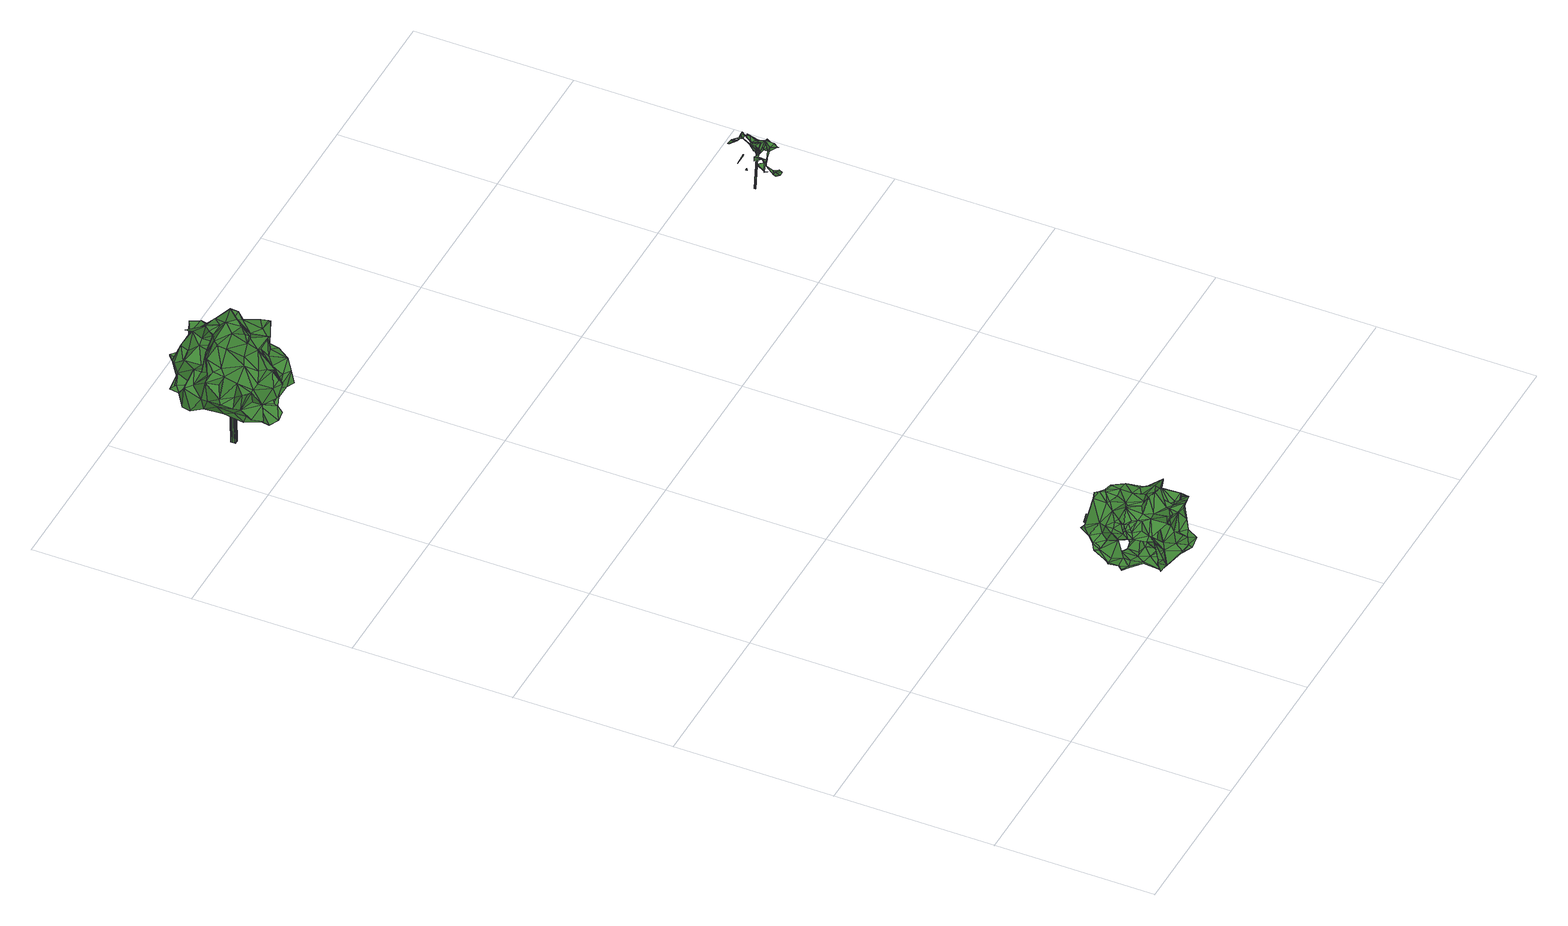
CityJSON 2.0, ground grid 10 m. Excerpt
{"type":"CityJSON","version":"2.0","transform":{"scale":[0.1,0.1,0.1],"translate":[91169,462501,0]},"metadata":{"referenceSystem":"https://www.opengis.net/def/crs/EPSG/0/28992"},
"CityObjects":{
"tree1":{"type":"SolitaryVegetationObject","attributes":{"gtid":18,"crown_width_m":5.77,"crown_median_z":3.16,"trunk_H_m":2.6,"trunk_DBH_m":0.134,"trunk_radius_m":0.0671,"trunk_base_height_m":0.56,"original_gtid":"18"},"geometry":[{"type":"MultiSurface","lod":"3","boundaries":[[[0,1,2]],[[3,4,5]],[[6,7,8]],[[3,9,4]],[[10,11,12]],[[13,14,15]],[[16,17,18]],[[19,20,21]],[[19,21,22]],[[23,24,25]],[[26,27,28]],[[26,28,29]],[[30,31,32]],[[33,13,34]],[[17,24,23]],[[35,36,37]],[[0,38,1]],[[39,40,41]],[[42,41,40]],[[43,44,45]],[[46,44,43]],[[2,1,47]],[[48,38,0]],[[49,50,48]],[[51,44,52]],[[47,1,53]],[[54,55,56]],[[57,58,59]],[[60,58,57]],[[61,62,63]],[[64,65,66]],[[67,68,26]],[[69,26,68]],[[49,48,0]],[[70,10,71]],[[72,10,70]],[[73,74,75]],[[73,75,9]],[[76,77,78]],[[79,80,81]],[[82,83,84]],[[85,86,87]],[[88,89,90]],[[91,88,90]],[[22,92,93]],[[94,95,18]],[[96,97,98]],[[93,92,99]],[[100,101,102]],[[93,19,22]],[[73,9,3]],[[62,103,63]],[[104,63,103]],[[93,60,105]],[[8,83,6]],[[94,70,106]],[[107,108,109]],[[66,110,111]],[[97,112,113]],[[21,113,112]],[[92,114,99]],[[54,37,115]],[[116,117,118]],[[119,120,121]],[[81,122,79]],[[98,123,96]],[[124,3,5]],[[124,73,3]],[[102,44,51]],[[25,125,23]],[[126,4,9]],[[127,128,7]],[[128,129,7]],[[49,130,50]],[[124,5,131]],[[132,133,56]],[[37,56,133]],[[134,135,53]],[[83,136,6]],[[137,138,139]],[[93,99,60]],[[27,69,87]],[[29,140,141]],[[142,140,29]],[[83,143,125]],[[19,144,145]],[[105,144,19]],[[146,116,33]],[[34,146,33]],[[147,148,149]],[[69,85,87]],[[150,55,151]],[[55,54,151]],[[86,65,64]],[[152,76,78]],[[134,153,135]],[[154,36,155]],[[57,105,60]],[[61,52,62]],[[156,62,52]],[[126,9,111]],[[157,158,159]],[[142,159,158]],[[68,158,157]],[[1,134,53]],[[38,134,1]],[[160,161,59]],[[91,132,88]],[[162,142,163]],[[164,165,166]],[[69,167,168]],[[100,115,37]],[[147,169,170]],[[169,142,170]],[[39,10,72]],[[75,111,9]],[[171,172,2]],[[125,6,83]],[[173,174,175]],[[93,105,19]],[[46,43,45]],[[170,142,29]],[[176,150,177]],[[98,97,178]],[[98,178,124]],[[179,99,114]],[[179,92,22]],[[179,114,92]],[[149,148,174]],[[32,144,57]],[[180,68,181]],[[69,182,183]],[[152,184,185]],[[186,89,187]],[[188,82,161]],[[184,152,189]],[[147,170,190]],[[72,40,39]],[[42,40,72]],[[122,191,192]],[[122,192,153]],[[187,96,123]],[[5,4,45]],[[193,52,194]],[[116,154,33]],[[195,154,116]],[[141,140,180]],[[99,58,60]],[[180,67,141]],[[196,66,197]],[[23,121,120]],[[190,70,71]],[[70,190,166]],[[190,71,147]],[[110,66,198]],[[88,108,186]],[[41,120,119]],[[183,181,156]],[[118,66,196]],[[199,200,201]],[[106,70,166]],[[192,80,202]],[[164,29,203]],[[157,181,68]],[[204,21,112]],[[48,205,38]],[[206,77,7]],[[113,20,207]],[[103,208,175]],[[62,208,103]],[[140,158,68]],[[94,72,70]],[[57,59,160]],[[157,208,62]],[[183,167,69]],[[125,25,6]],[[155,19,145]],[[78,77,91]],[[181,183,182]],[[181,182,180]],[[209,37,129]],[[119,121,210]],[[191,122,136]],[[211,145,77]],[[132,91,77]],[[147,149,169]],[[156,181,157]],[[125,121,23]],[[41,119,39]],[[211,212,58]],[[77,212,211]],[[145,144,32]],[[213,104,103]],[[156,52,183]],[[214,63,104]],[[61,63,214]],[[141,26,29]],[[120,17,23]],[[58,212,160]],[[77,160,212]],[[46,126,110]],[[75,197,111]],[[85,69,110]],[[201,215,213]],[[168,46,110]],[[74,197,75]],[[196,197,74]],[[162,159,142]],[[32,216,7]],[[182,67,180]],[[130,202,177]],[[168,44,46]],[[52,44,168]],[[79,6,25]],[[136,6,79]],[[118,196,195]],[[118,195,116]],[[207,20,36]],[[4,126,46]],[[206,7,133]],[[45,4,46]],[[83,216,84]],[[15,217,205]],[[218,219,220]],[[8,216,83]],[[157,62,156]],[[201,213,199]],[[84,161,82]],[[105,57,144]],[[221,222,102]],[[162,208,157]],[[34,151,146]],[[155,35,33]],[[145,35,155]],[[7,216,8]],[[110,198,85]],[[34,130,150]],[[182,68,67]],[[24,16,79]],[[125,223,121]],[[188,121,223]],[[224,203,220]],[[135,47,53]],[[186,108,131]],[[205,217,153]],[[219,28,220]],[[80,127,6]],[[84,216,32]],[[199,173,225]],[[199,225,200]],[[131,98,124]],[[210,226,119]],[[113,227,74]],[[128,217,14]],[[228,226,184]],[[5,45,131]],[[165,229,12]],[[67,26,141]],[[230,51,193]],[[166,231,106]],[[170,164,190]],[[29,164,170]],[[166,190,164]],[[192,191,81]],[[71,148,147]],[[84,160,161]],[[129,14,13]],[[55,232,56]],[[132,56,233]],[[164,203,165]],[[234,165,203]],[[235,192,236]],[[235,236,135]],[[55,106,231]],[[137,233,56]],[[232,55,231]],[[79,18,95]],[[86,219,87]],[[74,101,196]],[[195,196,101]],[[204,112,107]],[[110,69,168]],[[230,237,51]],[[86,64,117]],[[118,64,66]],[[235,135,153]],[[152,30,76]],[[117,219,86]],[[152,78,238]],[[239,189,240]],[[241,242,238]],[[227,107,112]],[[186,131,89]],[[239,240,201]],[[178,73,124]],[[20,113,21]],[[32,31,161]],[[119,226,228]],[[200,119,228]],[[235,153,192]],[[173,175,11]],[[179,211,99]],[[58,99,211]],[[117,64,118]],[[139,102,101]],[[243,35,145]],[[111,244,126]],[[110,126,244]],[[110,244,111]],[[15,130,13]],[[128,14,129]],[[209,35,37]],[[79,25,24]],[[90,139,213]],[[89,139,90]],[[214,213,139]],[[214,104,213]],[[224,220,234]],[[224,234,203]],[[32,161,160]],[[150,130,177]],[[80,245,127]],[[139,138,237]],[[202,246,176]],[[106,176,246]],[[139,109,88]],[[137,115,138]],[[199,213,103]],[[199,103,173]],[[241,247,215]],[[90,215,247]],[[121,31,210]],[[121,188,31]],[[81,80,192]],[[188,161,31]],[[2,135,171]],[[236,171,135]],[[238,242,240]],[[201,240,242]],[[139,88,233]],[[185,30,152]],[[210,185,226]],[[101,109,139]],[[49,172,130]],[[45,44,102]],[[29,219,203]],[[220,203,219]],[[103,175,173]],[[32,7,77]],[[32,77,145]],[[58,160,59]],[[49,0,172]],[[2,172,0]],[[77,76,30]],[[201,200,239]],[[100,37,248]],[[50,130,48]],[[249,250,231]],[[129,133,7]],[[69,68,182]],[[21,204,179]],[[27,26,69]],[[102,131,45]],[[27,87,219]],[[140,142,158]],[[13,33,209]],[[33,35,209]],[[47,135,2]],[[209,129,13]],[[85,65,86]],[[198,65,85]],[[155,33,154]],[[154,101,207]],[[202,80,246]],[[107,227,108]],[[89,131,139]],[[102,139,131]],[[193,51,52]],[[225,251,200]],[[91,238,78]],[[132,233,88]],[[139,233,137]],[[77,252,241]],[[34,150,151]],[[54,56,37]],[[151,253,146]],[[219,28,27]],[[55,150,176]],[[106,55,176]],[[169,163,142]],[[37,133,129]],[[116,221,117]],[[146,221,116]],[[6,81,80]],[[80,81,217]],[[168,167,52]],[[52,167,183]],[[187,98,96]],[[202,176,177]],[[254,137,56]],[[238,189,152]],[[187,89,123]],[[232,231,250]],[[169,174,163]],[[169,149,174]],[[221,100,222]],[[102,51,237]],[[139,237,214]],[[157,159,162]],[[237,221,102]],[[195,101,154]],[[204,107,243]],[[243,107,248]],[[186,89,88]],[[175,208,174]],[[163,174,208]],[[35,243,36]],[[163,208,162]],[[165,12,166]],[[79,246,80]],[[122,6,136]],[[253,115,234]],[[234,115,255]],[[165,234,255]],[[200,251,39]],[[138,221,237]],[[102,222,100]],[[232,250,56]],[[100,248,101]],[[256,39,251]],[[138,115,221]],[[100,221,115]],[[207,101,113]],[[101,74,109]],[[254,56,250]],[[256,251,225]],[[254,250,249]],[[143,223,125]],[[188,223,143]],[[79,16,18]],[[16,24,17]],[[113,74,178]],[[178,97,113]],[[178,74,73]],[[39,119,200]],[[254,115,137]],[[255,254,249]],[[249,229,255]],[[151,115,253]],[[54,115,151]],[[227,98,131]],[[98,227,112]],[[98,112,96]],[[74,227,109]],[[255,229,165]],[[32,160,84]],[[57,160,32]],[[207,36,154]],[[255,115,254]],[[179,22,21]],[[106,95,94]],[[246,95,106]],[[246,79,95]],[[88,109,108]],[[241,215,201]],[[15,14,217]],[[127,7,6]],[[77,30,32]],[[160,77,32]],[[185,210,30]],[[30,210,31]],[[245,128,127]],[[205,130,15]],[[34,13,130]],[[72,18,42]],[[94,18,72]],[[101,248,109]],[[248,107,109]],[[38,205,134]],[[205,153,134]],[[10,12,71]],[[101,109,227]],[[101,227,113]],[[96,112,97]],[[131,108,227]],[[166,12,231]],[[231,12,249]],[[249,12,229]],[[123,98,187]],[[29,28,219]],[[130,236,202]],[[172,236,130]],[[171,236,172]],[[198,66,65]],[[197,66,111]],[[230,193,194]],[[192,202,236]],[[237,194,214]],[[52,61,194]],[[214,194,61]],[[230,194,237]],[[206,133,132]],[[173,11,256]],[[245,217,128]],[[132,77,241]],[[132,241,206]],[[80,217,245]],[[153,217,122]],[[225,173,256]],[[77,206,252]],[[226,185,184]],[[241,238,91]],[[241,201,242]],[[248,36,243]],[[206,241,252]],[[220,28,234]],[[122,81,6]],[[217,81,122]],[[10,39,256]],[[10,256,11]],[[205,48,130]],[[120,42,17]],[[41,42,120]],[[42,18,17]],[[79,122,136]],[[81,191,122]],[[228,189,200]],[[184,189,228]],[[239,200,189]],[[248,37,36]],[[238,240,189]],[[148,11,175]],[[148,175,174]],[[180,67,68]],[[140,68,67]],[[140,67,180]],[[211,179,257]],[[243,257,204]],[[179,204,257]],[[258,82,188]],[[188,143,258]],[[258,143,82]],[[82,143,83]],[[90,213,215]],[[253,28,146]],[[234,28,253]],[[117,28,219]],[[117,221,28]],[[91,90,247]],[[91,247,241]],[[146,28,221]],[[211,257,145]],[[243,145,257]],[[148,71,12]],[[148,12,11]],[[19,36,20]],[[155,36,19]],[[259,260,261]],[[259,261,262]],[[260,263,264]],[[260,264,261]],[[261,264,265]],[[261,265,262]],[[264,263,266]],[[264,266,265]],[[265,266,267]],[[265,267,262]],[[267,266,268]],[[267,268,262]],[[266,263,269]],[[266,269,268]],[[269,263,268]],[[268,263,262]],[[262,263,259]],[[263,270,259]],[[270,263,260]],[[270,260,259]]]}]},
"tree2":{"type":"SolitaryVegetationObject","attributes":{"gtid":10,"crown_width_m":6.95,"crown_median_z":5.45,"trunk_H_m":5.06,"trunk_DBH_m":0.262,"trunk_radius_m":0.131,"trunk_base_height_m":0.39,"original_gtid":"10"},"geometry":[{"type":"MultiSurface","lod":"3","boundaries":[[[271,272,273]],[[274,275,276]],[[277,278,279]],[[280,281,282]],[[283,284,285]],[[286,287,288]],[[289,290,285]],[[291,292,293]],[[294,295,296]],[[297,296,298]],[[299,300,301]],[[302,300,299]],[[303,304,305]],[[306,307,308]],[[309,278,310]],[[306,311,307]],[[312,313,314]],[[304,315,316]],[[317,318,319]],[[320,321,322]],[[323,324,306]],[[325,326,327]],[[325,327,328]],[[329,330,331]],[[332,333,334]],[[335,336,337]],[[338,339,340]],[[284,341,342]],[[343,298,296]],[[343,296,295]],[[344,345,275]],[[346,347,348]],[[281,349,350]],[[281,350,351]],[[352,353,354]],[[314,280,282]],[[314,355,280]],[[356,357,358]],[[359,360,342]],[[361,362,363]],[[364,365,346]],[[291,366,367]],[[291,367,292]],[[363,368,361]],[[346,348,291]],[[345,276,275]],[[369,370,371]],[[289,372,373]],[[374,375,368]],[[275,376,344]],[[293,306,377]],[[378,283,335]],[[379,296,380]],[[332,381,279]],[[275,319,376]],[[382,383,384]],[[336,382,384]],[[385,386,349]],[[351,282,281]],[[323,387,388]],[[323,388,324]],[[389,390,391]],[[346,365,347]],[[275,317,319]],[[317,392,318]],[[366,348,309]],[[393,394,395]],[[371,396,369]],[[397,398,365]],[[283,341,284]],[[364,385,365]],[[336,285,382]],[[399,400,343]],[[377,386,291]],[[302,299,297]],[[297,299,380]],[[401,273,272]],[[362,402,334]],[[403,310,278]],[[299,301,404]],[[359,289,360]],[[309,366,278]],[[370,282,371]],[[370,405,282]],[[374,325,375]],[[395,318,392]],[[406,407,408]],[[343,409,410]],[[379,404,394]],[[325,411,412]],[[413,414,415]],[[416,417,358]],[[400,417,416]],[[418,419,352]],[[418,352,354]],[[389,420,302]],[[421,420,389]],[[366,291,348]],[[332,422,381]],[[423,339,424]],[[410,409,294]],[[302,420,300]],[[379,294,296]],[[282,405,314]],[[387,394,425]],[[426,427,334]],[[390,428,391]],[[317,275,274]],[[429,301,300]],[[430,431,432]],[[433,434,435]],[[315,304,303]],[[345,293,292]],[[279,436,437]],[[438,439,440]],[[438,440,336]],[[325,374,411]],[[410,399,343]],[[339,441,340]],[[442,443,338]],[[325,413,444]],[[283,378,341]],[[392,445,446]],[[272,447,448]],[[271,447,272]],[[449,329,450]],[[397,365,349]],[[352,451,435]],[[355,452,280]],[[453,454,455]],[[423,456,441]],[[457,458,423]],[[398,347,365]],[[459,437,460]],[[461,462,305]],[[287,388,387]],[[398,348,347]],[[351,350,307]],[[298,343,400]],[[336,463,322]],[[418,354,353]],[[427,464,303]],[[288,429,465]],[[305,334,427]],[[376,319,466]],[[322,432,467]],[[448,368,363]],[[351,465,282]],[[358,357,416]],[[349,365,385]],[[459,406,437]],[[407,406,339]],[[372,313,312]],[[456,423,468]],[[374,368,448]],[[469,355,313]],[[442,458,433]],[[470,372,471]],[[392,294,393]],[[449,383,329]],[[384,383,463]],[[384,463,336]],[[329,383,382]],[[406,459,454]],[[392,317,472]],[[278,277,403]],[[313,273,469]],[[321,432,322]],[[320,322,463]],[[458,457,361]],[[473,474,413]],[[334,402,422]],[[415,444,413]],[[325,444,415]],[[395,392,393]],[[475,474,471]],[[343,295,409]],[[403,406,476]],[[335,283,285]],[[335,285,336]],[[393,379,394]],[[442,338,340]],[[293,377,477]],[[344,293,345]],[[478,323,293]],[[286,351,311]],[[393,294,379]],[[274,479,480]],[[408,480,479]],[[325,433,375]],[[309,479,274]],[[310,479,309]],[[357,481,416]],[[369,482,449]],[[410,446,399]],[[392,446,410]],[[469,273,483]],[[484,461,363]],[[401,363,461]],[[328,433,325]],[[297,380,296]],[[342,285,284]],[[400,416,481]],[[344,466,485]],[[344,485,478]],[[486,487,449]],[[488,399,446]],[[418,399,488]],[[418,353,489]],[[469,483,305]],[[305,462,334]],[[435,490,468]],[[464,315,303]],[[397,315,464]],[[304,469,305]],[[483,461,305]],[[483,401,461]],[[322,438,336]],[[437,436,460]],[[338,441,352]],[[352,441,456]],[[399,491,417]],[[399,417,400]],[[420,421,482]],[[313,372,273]],[[314,313,355]],[[290,289,373]],[[330,290,373]],[[435,434,489]],[[326,438,492]],[[431,481,357]],[[493,341,378]],[[281,494,349]],[[468,423,433]],[[468,433,435]],[[274,480,472]],[[317,274,472]],[[429,482,396]],[[369,396,482]],[[427,303,305]],[[406,454,424]],[[341,495,496]],[[497,496,495]],[[497,495,413]],[[341,496,342]],[[466,319,318]],[[458,361,368]],[[498,322,432]],[[357,322,498]],[[391,321,320]],[[339,352,407]],[[338,352,339]],[[376,466,344]],[[412,495,413]],[[412,413,325]],[[370,499,405]],[[437,406,403]],[[321,391,428]],[[430,500,431]],[[501,489,434]],[[392,410,294]],[[449,450,369]],[[492,502,326]],[[469,452,355]],[[304,452,469]],[[462,461,362]],[[418,491,399]],[[478,293,344]],[[441,338,443]],[[388,306,324]],[[311,306,388]],[[440,439,415]],[[415,439,326]],[[439,438,326]],[[499,503,504]],[[325,415,326]],[[366,309,367]],[[408,479,310]],[[489,491,418]],[[501,491,489]],[[358,491,501]],[[282,465,396]],[[371,282,396]],[[472,480,445]],[[478,394,387]],[[485,394,478]],[[505,430,321]],[[321,430,432]],[[492,356,502]],[[492,357,356]],[[327,326,502]],[[293,477,291]],[[498,432,431]],[[498,431,357]],[[446,445,488]],[[352,489,353]],[[352,435,489]],[[389,302,297]],[[506,310,476]],[[506,476,406]],[[306,293,507]],[[306,507,323]],[[438,322,492]],[[492,322,357]],[[342,360,285]],[[289,285,360]],[[341,493,495]],[[295,294,409]],[[377,306,308]],[[430,390,500]],[[367,274,508]],[[367,508,292]],[[299,404,380]],[[405,509,314]],[[312,314,509]],[[351,286,465]],[[288,465,286]],[[312,509,373]],[[291,386,385]],[[505,321,428]],[[497,413,475]],[[475,359,342]],[[497,342,496]],[[413,412,411]],[[473,413,411]],[[349,494,397]],[[372,312,373]],[[330,373,331]],[[499,370,369]],[[413,495,414]],[[332,397,333]],[[298,431,500]],[[300,482,429]],[[425,404,301]],[[394,404,425]],[[297,500,389]],[[486,421,389]],[[486,449,421]],[[350,308,307]],[[350,386,308]],[[389,510,486]],[[391,320,510]],[[364,291,385]],[[346,291,364]],[[460,455,459]],[[491,358,417]],[[431,298,481]],[[361,453,362]],[[277,279,437]],[[352,419,407]],[[310,506,408]],[[406,408,506]],[[386,377,308]],[[484,363,362]],[[350,349,386]],[[334,422,332]],[[398,332,278]],[[279,278,332]],[[369,450,499]],[[503,499,450]],[[499,509,405]],[[511,509,499]],[[397,332,398]],[[271,474,473]],[[484,362,461]],[[472,445,392]],[[433,368,375]],[[428,390,430]],[[433,458,368]],[[309,274,367]],[[292,276,345]],[[274,276,292]],[[339,406,424]],[[510,320,487]],[[470,273,372]],[[510,487,486]],[[315,452,316]],[[304,316,452]],[[383,487,320]],[[320,463,383]],[[383,449,487]],[[307,311,351]],[[457,454,453]],[[445,480,512]],[[426,464,427]],[[490,352,456]],[[488,419,418]],[[456,468,490]],[[334,333,426]],[[445,512,488]],[[480,408,512]],[[318,485,466]],[[323,478,387]],[[395,394,485]],[[318,395,485]],[[329,504,503]],[[377,291,477]],[[490,451,352]],[[490,435,451]],[[327,502,356]],[[374,447,411]],[[411,447,473]],[[434,433,328]],[[441,443,433]],[[503,450,329]],[[441,433,423]],[[389,500,390]],[[420,482,300]],[[298,500,297]],[[396,465,429]],[[398,366,348]],[[278,366,398]],[[475,413,474]],[[448,447,374]],[[271,473,447]],[[277,437,513]],[[330,382,285]],[[379,380,404]],[[272,363,401]],[[448,363,272]],[[401,483,273]],[[440,337,336]],[[470,471,273]],[[421,449,482]],[[407,419,408]],[[512,408,419]],[[512,419,488]],[[433,443,442]],[[381,436,279]],[[493,414,495]],[[400,481,298]],[[331,511,329]],[[342,497,475]],[[329,382,330]],[[329,511,504]],[[499,504,511]],[[330,285,290]],[[373,511,331]],[[337,414,493]],[[337,440,414]],[[362,334,462]],[[311,287,286]],[[415,414,440]],[[372,359,471]],[[475,471,359]],[[335,337,378]],[[289,359,372]],[[378,337,493]],[[311,388,287]],[[323,507,293]],[[292,508,274]],[[514,425,429]],[[429,425,301]],[[362,453,402]],[[403,476,310]],[[460,436,381]],[[423,458,441]],[[423,441,339]],[[510,389,515]],[[391,515,389]],[[510,515,391]],[[511,373,509]],[[514,429,288]],[[315,397,494]],[[514,288,425]],[[288,387,425]],[[287,387,288]],[[452,315,494]],[[452,494,280]],[[280,494,281]],[[457,453,361]],[[455,402,453]],[[505,428,430]],[[464,333,397]],[[426,333,464]],[[327,356,516]],[[501,516,358]],[[434,516,501]],[[434,328,516]],[[327,516,328]],[[358,516,356]],[[381,422,402]],[[460,402,455]],[[381,402,460]],[[459,455,454]],[[403,513,437]],[[423,454,457]],[[423,424,454]],[[271,273,474]],[[471,474,273]],[[442,340,441]],[[442,441,458]],[[277,513,403]],[[517,518,519]],[[517,519,520]],[[518,521,522]],[[518,522,519]],[[519,522,523]],[[519,523,520]],[[522,521,524]],[[522,524,523]],[[523,524,525]],[[523,525,520]],[[524,521,526]],[[524,526,525]],[[525,526,527]],[[525,527,520]],[[526,521,528]],[[526,528,527]],[[527,528,529]],[[527,529,520]],[[528,521,530]],[[528,530,529]],[[529,530,531]],[[529,531,520]],[[530,521,532]],[[530,532,531]],[[531,532,533]],[[531,533,520]],[[532,521,534]],[[532,534,533]],[[533,534,535]],[[533,535,520]],[[534,521,536]],[[534,536,535]],[[535,536,537]],[[535,537,520]],[[536,521,538]],[[536,538,537]],[[537,538,517]],[[537,517,520]],[[538,521,518]],[[538,518,517]]]}]},
"tree3":{"type":"SolitaryVegetationObject","attributes":{"gtid":23,"crown_width_m":2.83,"crown_median_z":3.16,"trunk_H_m":2.74,"trunk_DBH_m":0.0636,"trunk_radius_m":0.0318,"trunk_base_height_m":0.42,"original_gtid":"23"},"geometry":[{"type":"MultiSurface","lod":"3","boundaries":[[[539,540,541]],[[542,543,544]],[[545,546,547]],[[548,549,550]],[[551,552,550]],[[553,554,555]],[[543,556,544]],[[557,558,548]],[[559,542,560]],[[561,562,563]],[[561,563,564]],[[565,566,567]],[[568,569,567]],[[570,555,571]],[[572,573,574]],[[570,575,555]],[[572,576,573]],[[555,554,571]],[[558,577,545]],[[578,579,580]],[[559,560,547]],[[567,581,566]],[[582,583,584]],[[548,558,549]],[[585,562,586]],[[567,569,565]],[[587,588,584]],[[589,565,569]],[[564,590,561]],[[566,591,592]],[[589,591,565]],[[565,591,566]],[[546,577,593]],[[594,595,585]],[[596,595,594]],[[555,575,553]],[[551,597,552]],[[598,599,600]],[[601,602,559]],[[556,551,552]],[[578,556,552]],[[603,558,557]],[[560,544,604]],[[601,605,602]],[[550,549,579]],[[544,597,606]],[[556,597,544]],[[552,579,578]],[[586,607,608]],[[609,610,611]],[[610,609,612]],[[613,608,562]],[[579,557,614]],[[589,592,591]],[[615,616,587]],[[617,568,605]],[[618,548,612]],[[596,594,585]],[[577,602,601]],[[550,618,612]],[[612,548,550]],[[605,568,611]],[[619,599,620]],[[602,577,558]],[[597,556,552]],[[563,599,598]],[[552,621,603]],[[607,608,622]],[[550,552,623]],[[569,592,589]],[[592,567,566]],[[585,595,596]],[[579,552,550]],[[579,624,557]],[[590,624,579]],[[544,560,542]],[[621,578,557]],[[601,559,547]],[[569,567,592]],[[561,549,541]],[[600,599,619]],[[625,613,614]],[[561,590,626]],[[541,620,561]],[[557,624,558]],[[562,561,549]],[[553,575,594]],[[541,549,539]],[[590,579,626]],[[614,557,580]],[[587,584,627]],[[578,621,556]],[[617,609,611]],[[617,611,568]],[[564,600,619]],[[564,619,590]],[[613,580,579]],[[542,628,543]],[[597,606,602]],[[624,540,539]],[[557,603,621]],[[593,547,546]],[[577,547,593]],[[601,547,577]],[[588,587,627]],[[559,606,542]],[[579,561,626]],[[544,606,604]],[[553,571,554]],[[553,570,571]],[[557,578,580]],[[558,545,602]],[[607,622,570]],[[622,625,570]],[[547,559,602]],[[604,559,547]],[[540,620,541]],[[584,588,627]],[[623,552,548]],[[613,622,608]],[[557,548,552]],[[603,557,552]],[[552,556,621]],[[551,556,628]],[[625,622,613]],[[586,607,562]],[[613,562,607]],[[613,579,614]],[[586,594,585]],[[580,625,614]],[[540,599,620]],[[624,539,558]],[[556,543,628]],[[610,612,611]],[[618,611,612]],[[624,619,540]],[[590,619,624]],[[629,630,631]],[[545,577,546]],[[604,547,560]],[[597,628,606]],[[628,542,606]],[[620,563,561]],[[602,559,606]],[[604,606,559]],[[558,539,549]],[[613,625,580]],[[545,547,602]],[[619,620,540]],[[625,575,570]],[[609,617,612]],[[575,570,594]],[[553,594,570]],[[613,607,625]],[[625,607,570]],[[579,549,561]],[[548,618,623]],[[550,623,618]],[[618,617,605]],[[618,605,611]],[[600,564,598]],[[608,607,562]],[[597,551,628]],[[618,612,617]],[[563,620,599]],[[598,564,563]],[[632,633,634]],[[634,633,635]],[[633,632,635]],[[635,632,636]],[[635,632,634]]]}]}
},
"vertices":[
[163,63,18],[161,65,19],[165,66,21],[153,3,26],[159,2,27],[153,3,27],[149,52,39],[151,42,34],[146,51,39],[161,1,24],[165,40,47],[164,31,50],[166,35,47],[158,40,24],[155,47,27],[156,51,26],[155,56,49],[155,56,50],[159,54,49],[139,29,20],[145,24,19],[140,21,21],[133,27,21],[147,56,51],[153,58,50],[147,56,50],[178,21,39],[177,21,29],[172,28,30],[180,29,38],[138,40,38],[140,47,34],[140,44,30],[155,34,20],[161,39,24],[148,35,21],[148,28,21],[156,31,26],[159,60,18],[156,40,47],[160,47,46],[154,49,46],[157,53,49],[167,9,26],[165,14,28],[155,8,29],[166,6,26],[163,68,23],[164,55,17],[167,58,18],[170,49,18],[167,17,30],[166,12,42],[158,67,21],[161,36,27],[161,44,34],[153,36,35],[134,43,22],[131,39,22],[131,48,28],[131,39,21],[161,13,44],[165,17,44],[158,13,45],[170,19,19],[171,17,21],[167,15,18],[181,17,41],[178,17,40],[177,12,29],[171,47,47],[170,38,48],[164,47,48],[154,6,22],[154,12,15],[158,9,19],[137,36,36],[140,37,32],[138,30,37],[153,53,45],[160,56,37],[158,58,37],[138,52,33],[143,56,35],[139,49,32],[179,14,21],[175,18,23],[177,21,28],[144,21,34],[145,17,35],[147,21,36],[140,28,36],[128,29,22],[133,31,22],[164,53,49],[160,47,45],[137,11,27],[141,11,18],[142,8,23],[130,32,23],[155,26,24],[154,21,24],[155,16,27],[159,24,42],[156,14,46],[136,39,21],[168,47,40],[146,20,22],[149,16,25],[151,17,25],[171,8,27],[163,5,23],[141,11,19],[147,17,20],[128,29,23],[163,30,32],[163,26,21],[171,22,22],[168,22,18],[149,45,44],[152,50,46],[141,49,40],[153,59,37],[138,8,30],[143,8,22],[140,58,36],[167,1,27],[161,49,37],[155,47,28],[157,40,25],[166,52,22],[150,13,26],[146,29,36],[152,36,35],[157,62,20],[162,62,25],[151,59,36],[155,25,37],[157,24,38],[148,20,35],[182,18,42],[182,18,41],[178,28,45],[139,60,34],[141,38,22],[144,37,21],[162,30,24],[176,35,46],[172,29,51],[176,26,54],[164,43,29],[162,36,27],[138,33,40],[158,55,27],[153,27,21],[149,31,20],[173,11,44],[171,17,42],[176,19,40],[174,21,39],[134,46,27],[134,50,30],[171,28,45],[170,27,50],[175,32,42],[172,31,41],[174,38,45],[171,15,38],[167,12,27],[176,26,53],[181,31,44],[165,61,20],[167,59,18],[161,28,51],[168,24,54],[167,27,51],[167,51,35],[167,51,33],[143,11,18],[133,27,22],[178,11,45],[176,11,44],[176,13,41],[173,12,40],[143,37,42],[140,40,40],[145,17,34],[138,11,29],[135,53,34],[143,35,42],[175,38,45],[153,60,37],[159,58,36],[162,16,41],[159,16,39],[159,22,21],[162,16,17],[162,12,19],[171,16,22],[153,28,45],[150,37,49],[149,29,43],[167,55,31],[174,31,33],[140,21,22],[158,55,26],[150,38,38],[148,23,20],[167,20,42],[153,36,21],[140,45,40],[136,32,24],[135,39,22],[153,23,43],[158,15,39],[150,27,42],[141,47,34],[153,52,27],[180,29,23],[176,26,27],[179,31,24],[166,24,30],[159,22,22],[139,57,35],[174,40,29],[158,31,46],[143,41,42],[148,15,22],[145,39,43],[166,29,42],[160,19,40],[165,42,44],[157,44,42],[148,26,36],[174,31,32],[162,59,27],[163,59,27],[159,21,38],[141,33,40],[147,32,43],[145,33,42],[143,30,38],[143,31,40],[143,26,22],[166,5,26],[158,51,27],[162,54,37],[148,26,37],[150,25,24],[161,33,44],[157,35,45],[154,38,47],[143,37,41],[163,30,31],[158,28,39],[164,27,37],[161,31,47],[139,29,21],[139,56,34],[158,32,32],[160,33,6],[158,33,32],[157,32,32],[159,32,6],[159,33,6],[157,33,32],[158,33,6],[156,33,32],[156,32,32],[158,32,6],[160,32,6],
[48,557,44],[47,553,42],[42,553,45],[31,508,64],[23,502,68],[24,508,66],[48,513,44],[45,510,46],[46,515,45],[20,546,40],[14,534,41],[12,546,42],[39,580,49],[39,580,48],[36,577,48],[3,531,57],[8,525,61],[5,533,59],[30,570,40],[29,570,40],[19,515,51],[22,517,59],[13,510,57],[26,525,87],[28,528,91],[28,536,89],[20,543,87],[33,542,91],[12,544,79],[9,542,69],[10,539,73],[14,546,78],[34,538,27],[33,539,32],[37,540,35],[6,520,55],[10,521,52],[8,517,50],[36,510,52],[49,509,55],[4,524,56],[29,563,42],[31,555,46],[18,552,41],[29,535,34],[29,535,35],[30,510,70],[24,512,74],[24,508,75],[34,559,67],[37,559,70],[36,564,74],[7,514,69],[4,515,69],[59,558,58],[53,567,68],[51,554,67],[61,551,67],[20,566,55],[31,569,49],[16,566,49],[34,521,44],[31,527,46],[39,528,44],[38,575,49],[35,571,62],[39,568,50],[67,535,55],[64,533,53],[67,535,54],[48,574,48],[42,575,47],[37,534,88],[15,504,70],[18,503,61],[22,504,41],[27,504,43],[29,508,45],[16,523,37],[14,528,44],[7,535,51],[59,527,61],[64,530,73],[64,529,73],[21,546,41],[46,550,73],[42,553,83],[53,544,83],[39,568,49],[38,575,48],[56,542,49],[46,533,47],[54,544,50],[18,508,39],[23,515,40],[29,510,46],[34,516,52],[57,545,50],[7,556,57],[7,557,43],[5,551,44],[31,563,42],[28,566,40],[54,558,44],[54,551,56],[21,503,72],[7,514,49],[46,574,49],[23,537,81],[17,540,87],[45,522,44],[28,572,54],[25,564,61],[29,567,57],[19,513,39],[15,519,48],[10,524,70],[4,518,68],[21,549,75],[31,549,80],[35,544,72],[35,523,76],[21,525,81],[19,524,76],[23,517,72],[7,545,53],[26,525,39],[30,514,44],[44,532,78],[39,538,90],[45,550,41],[46,527,45],[53,509,43],[16,537,72],[15,556,41],[61,519,48],[60,522,59],[53,513,60],[30,526,89],[33,527,85],[55,562,45],[57,566,45],[50,564,48],[46,567,50],[46,562,61],[47,546,89],[43,543,84],[54,529,75],[55,525,61],[16,543,67],[18,550,63],[41,526,44],[61,535,53],[53,527,48],[12,533,70],[32,534,44],[35,537,32],[36,546,79],[6,542,67],[32,552,82],[36,547,85],[34,555,83],[64,547,59],[61,544,70],[59,540,69],[47,520,45],[52,516,43],[41,568,68],[50,573,68],[38,568,63],[65,536,54],[69,538,55],[69,538,56],[47,561,49],[43,525,70],[41,519,83],[52,558,44],[53,558,45],[18,555,63],[19,556,51],[55,532,71],[27,539,42],[48,531,47],[52,527,48],[48,527,46],[58,531,56],[57,540,49],[60,543,49],[54,521,45],[48,523,45],[43,546,41],[40,540,38],[34,566,61],[30,535,35],[7,541,53],[23,508,75],[32,567,77],[52,545,61],[32,548,43],[39,554,48],[37,564,49],[34,515,63],[50,559,46],[47,561,48],[44,566,49],[51,513,44],[8,507,50],[10,514,69],[42,511,57],[41,517,62],[38,545,86],[11,552,58],[42,546,41],[43,544,51],[16,514,69],[23,546,63],[30,556,57],[50,524,73],[62,534,74],[48,538,64],[52,541,79],[46,557,70],[48,572,50],[20,534,43],[50,570,49],[47,574,48],[47,570,49],[35,555,83],[13,562,47],[31,549,81],[56,540,72],[48,556,69],[16,565,49],[14,568,47],[34,553,82],[50,518,57],[13,516,57],[31,513,65],[18,559,45],[32,544,65],[15,568,47],[49,523,61],[51,513,43],[11,536,64],[23,540,72],[51,544,74],[35,538,54],[35,538,4],[35,539,54],[34,538,54],[34,538,4],[35,539,4],[35,540,54],[34,539,4],[34,540,54],[33,539,4],[33,540,54],[33,538,4],[33,539,54],[33,537,4],[33,538,54],[33,536,4],[33,537,54],[34,536,4],[34,537,54],[35,536,4],[35,537,54],[35,537,4],
[356,366,37],[354,363,37],[354,366,36],[371,364,27],[372,368,27],[372,366,31],[366,359,35],[364,356,35],[368,358,31],[361,366,28],[358,369,36],[361,367,27],[366,368,24],[365,368,28],[356,383,34],[358,382,35],[356,382,34],[371,369,27],[363,369,36],[365,364,36],[367,361,29],[370,361,30],[353,368,41],[355,373,42],[350,365,43],[352,364,42],[355,353,24],[353,349,25],[353,353,24],[356,359,26],[356,355,24],[359,378,36],[359,382,35],[353,372,31],[353,372,32],[354,372,31],[358,378,36],[348,373,29],[363,360,34],[367,376,35],[359,370,37],[362,373,39],[350,350,26],[353,357,33],[353,357,34],[351,357,33],[353,377,42],[356,376,41],[347,356,30],[349,361,31],[358,352,24],[357,363,41],[356,349,25],[356,353,24],[364,355,35],[354,380,39],[351,377,42],[351,377,41],[367,366,27],[348,361,43],[350,360,40],[351,360,40],[364,361,30],[364,362,30],[367,369,33],[370,362,30],[361,361,26],[369,365,27],[357,376,41],[358,376,42],[355,366,29],[355,366,28],[359,363,27],[357,367,29],[359,374,41],[362,372,39],[345,353,32],[347,356,29],[359,362,27],[360,366,27],[354,363,39],[352,363,39],[367,370,33],[362,377,40],[361,366,27],[357,363,40],[361,375,39],[356,366,39],[349,361,32],[369,368,26],[348,367,26],[348,368,26],[345,366,30],[359,367,4],[359,368,4],[361,367,32],[360,367,32],[360,366,32]
]}
